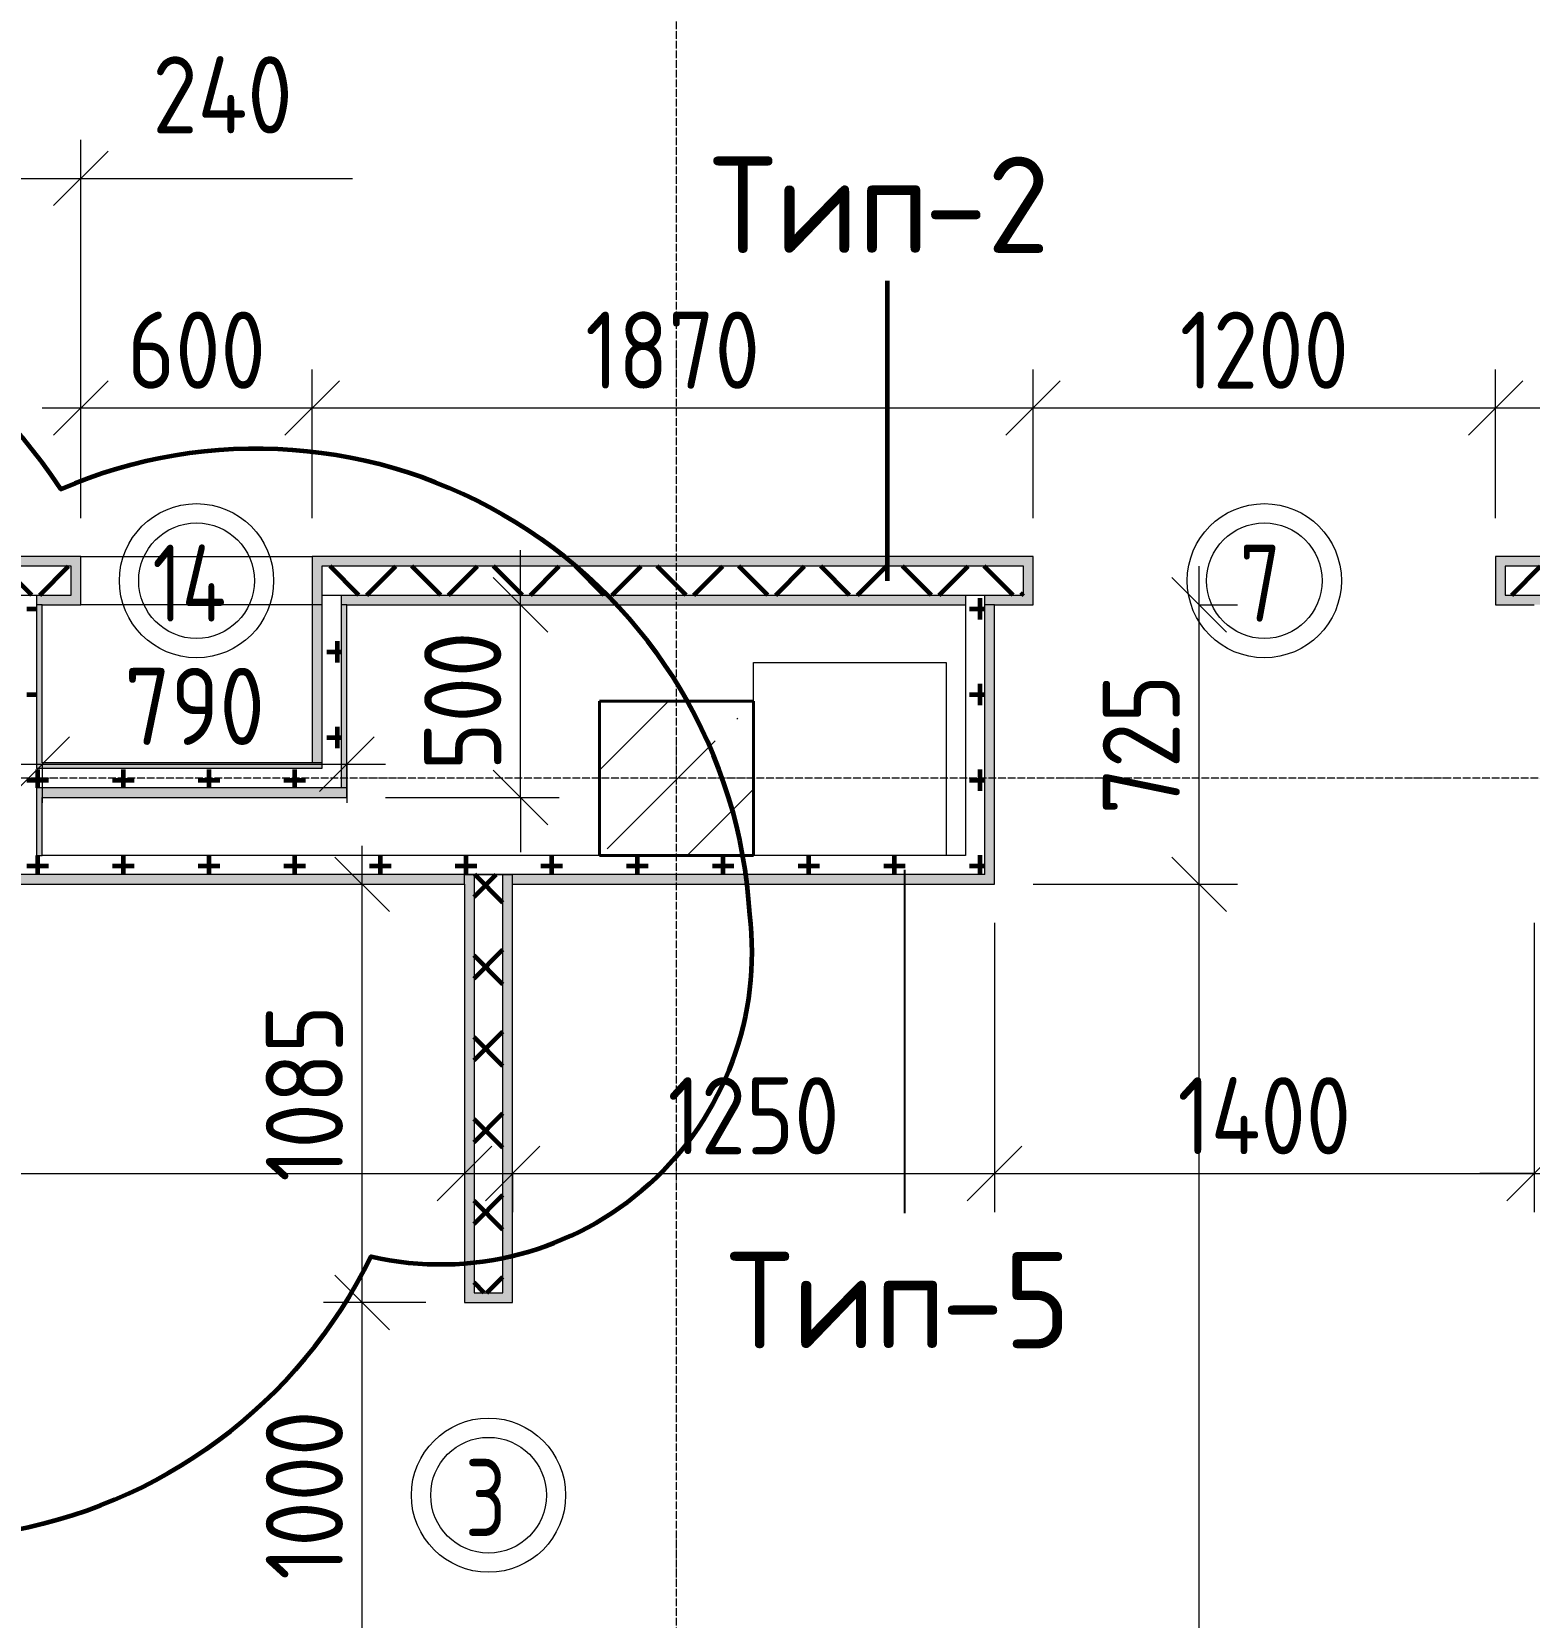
# Model space of a CAD drawing. Header units: millimetres. Extents: x -60946 to 138510, y -262288 to 24501.
# Drawn here: x 32137 to 36022, y -101121 to -97007 of the extents above; entities that cross this region are included whole.
import ezdxf

# ---------------------------------------------------------------- set-up
doc = ezdxf.new("R2010")
doc.units = ezdxf.units.MM
doc.linetypes.add('ADSK_Линия сетки', pattern=[25, 20, -2.5, 0, -2.5])
for name, color, linetype, lineweight in [('2)Тип-2', 3, 'Continuous', 60), ('2)Тип-5', 1, 'Continuous', 60), ('Марки дверей', 7, 'Continuous', 20), ('Несущие колонны', 7, 'Continuous', 18), ('Оси', 7, 'Continuous', 9), ('Перекрытие', 7, 'Continuous', 18), ('Размеры', 7, 'Continuous', 9), ('Стены внутренние', 7, 'Continuous', 18), ('Стены штриховка', 7, 'Continuous', 9)]:
    doc.layers.add(name, color=color, linetype=linetype, lineweight=lineweight)
doc.styles.add('GOST Common_3', font='', dxfattribs={"width": 0.9, "height": 200})
doc.styles.add('GOST Common_4', font='', dxfattribs={"height": 250})
doc.styles.add('GOST Common_B', font='', dxfattribs={"width": 0.8, "height": 200})
doc.styles.get('GOST Common_3').set_extended_font_data('GOST Common')
doc.styles.get('GOST Common_4').set_extended_font_data('GOST Common')
doc.styles.get('GOST Common_B').set_extended_font_data('GOST Common', bold=True)
doc.dimstyles.new('ADSK_Основной_2_0', dxfattribs={"dimscale": 304.8, "dimtxt": 201.142999, "dimasz": 0.463911, "dimexe": 0.328084, "dimexo": 0.328084, "dimgap": 0.164042, "dimtad": 1, "dimdec": 3, "dimrnd": 0.001, "dimdsep": 46, "dimtxsty": 'GOST Common_3', "dimblk1": 'OBLIQUE', "dimblk2": 'OBLIQUE', "dimsah": 1, "dimcen": 0.09, "dimdle": 0.328084, "dimazin": 2, "dimtfac": 1, "dimtdec": 4, "dimtix": 1, "dimtmove": 0, "dimatfit": 3, "dimfxl": 1, "dimtvp": 1, "dimtolj": 1, "dimtzin": 0, "dimlwd": 20, "dimlwe": 20, "dimarcsym": 2})
doc.dimstyles.new('ADSK_Основной_2_0_2', dxfattribs={"dimscale": 304.8, "dimtxt": 201.142999, "dimasz": 0.463911, "dimexe": 0.328084, "dimexo": 0.328084, "dimgap": 0.164042, "dimtad": 1, "dimdec": 3, "dimrnd": 0.001, "dimdsep": 46, "dimtxsty": 'GOST Common_3', "dimblk1": 'OBLIQUE', "dimblk2": 'OBLIQUE', "dimsah": 1, "dimcen": 0.09, "dimdle": 0.328084, "dimazin": 2, "dimtfac": 1, "dimtdec": 4, "dimtix": 1, "dimtmove": 0, "dimatfit": 3, "dimfxl": 1, "dimtvp": 1, "dimtolj": 1, "dimtzin": 0, "dimlwd": 20, "dimlwe": 20, "dimarcsym": 2})
pattern_1 = [(0, (9.36, -97949.04), (111.125, 111.125), [55.562, -166.687]), (90, (37.14, -97976.82), (-111.125, 111.125), [55.562, -166.687])]
pattern_2 = [(45, (9.36, -97949.04), (-106.066, 106.066), []), (135, (9.36, -97949.04), (-106.066, -106.066), [])]

# ---------------------------------------------------------------- blocks, each defined once
blk = doc.blocks.new('ADSK_КолоннаЖБ_Прямоугольная - 400x400 мм-1807143-Кладочный план 2-го этаж')
at = {"layer": 'Несущие колонны', "lineweight": 40}
for p, q in [((-200, 200), (200, 200)), ((-200, -200), (-200, 200)), ((200, 200), (200, -200)), ((200, -200), (-200, -200))]:
    blk.add_line(p, q, dxfattribs=at)
blk = doc.blocks.new('_Oblique')
at = {"color": 0, "linetype": 'ByBlock', "lineweight": -2}
blk.add_line((-0.5, -0.5), (0.5, 0.5), dxfattribs=at)
blk = doc.blocks.new('*D4862')
at = {"layer": 'Defpoints', "color": 0, "transparency": 16777216}
for p in [(32264.4, -97387.8), (32024.4, -98369.1), (32264.4, -98369.1)]:
    blk.add_point(p, dxfattribs=at)
at = {"layer": 'Размеры', "color": 0, "lineweight": 20, "transparency": 16777216}
for p, q in [((32024.4, -98269.1), (32024.4, -97287.8)), ((32264.4, -98269.1), (32264.4, -97287.8)), ((31924.4, -97387.8), (32264.4, -97387.8)), ((32264.4, -97387.8), (32968.6, -97387.8))]:
    blk.add_line(p, q, dxfattribs=at)
at = {"layer": 'Размеры', "color": 0, "lineweight": 20, "transparency": 16777216, "xscale": 141.4, "yscale": 141.4, "zscale": 141.4, "rotation": 180}
blk.add_blockref('_Oblique', (32024.4, -97387.8), dxfattribs=at)
at = {"layer": 'Размеры', "color": 0, "lineweight": 20, "transparency": 16777216, "xscale": 141.4, "yscale": 141.4, "zscale": 141.4}
blk.add_blockref('_Oblique', (32264.4, -97387.8), dxfattribs=at)
at = {"layer": 'Размеры', "color": 0, "lineweight": 9, "transparency": 16777216, "insert": (32449.9, -97071.2), "char_height": 200, "width": 474.561, "attachment_point": 1, "line_spacing_factor": 1.022761, "style": 'GOST Common_3'}
blk.add_mtext('\\A1;240', dxfattribs=at)
blk = doc.blocks.new('*D4863')
at = {"layer": 'Defpoints', "color": 0, "transparency": 16777216}
for p in [(32864.4, -97983.5), (32264.4, -98369.1), (32864.4, -98369.1)]:
    blk.add_point(p, dxfattribs=at)
at = {"layer": 'Размеры', "color": 0, "lineweight": 20, "transparency": 16777216}
for p, q in [((32264.4, -98269.1), (32264.4, -97883.5)), ((32864.4, -98269.1), (32864.4, -97883.5)), ((32164.4, -97983.5), (32964.4, -97983.5))]:
    blk.add_line(p, q, dxfattribs=at)
at = {"layer": 'Размеры', "color": 0, "lineweight": 20, "transparency": 16777216, "xscale": 141.4, "yscale": 141.4, "zscale": 141.4, "rotation": 180}
blk.add_blockref('_Oblique', (32264.4, -97983.5), dxfattribs=at)
at = {"layer": 'Размеры', "color": 0, "lineweight": 20, "transparency": 16777216, "xscale": 141.4, "yscale": 141.4, "zscale": 141.4}
blk.add_blockref('_Oblique', (32864.4, -97983.5), dxfattribs=at)
at = {"layer": 'Размеры', "color": 0, "lineweight": 9, "transparency": 16777216, "insert": (32564.4, -97833.5), "char_height": 200, "width": 454.106, "attachment_point": 5, "style": 'GOST Common_3'}
blk.add_mtext('\\A1;600', dxfattribs=at)
blk = doc.blocks.new('*D4864')
at = {"layer": 'Defpoints', "color": 0, "transparency": 16777216}
for p in [(34734.4, -97983.5), (32864.4, -98369.1), (34734.4, -98369.1)]:
    blk.add_point(p, dxfattribs=at)
at = {"layer": 'Размеры', "color": 0, "lineweight": 20, "transparency": 16777216}
for p, q in [((32864.4, -98269.1), (32864.4, -97883.5)), ((34734.4, -98269.1), (34734.4, -97883.5)), ((32764.4, -97983.5), (34834.4, -97983.5))]:
    blk.add_line(p, q, dxfattribs=at)
at = {"layer": 'Размеры', "color": 0, "lineweight": 20, "transparency": 16777216, "xscale": 141.4, "yscale": 141.4, "zscale": 141.4, "rotation": 180}
blk.add_blockref('_Oblique', (32864.4, -97983.5), dxfattribs=at)
at = {"layer": 'Размеры', "color": 0, "lineweight": 20, "transparency": 16777216, "xscale": 141.4, "yscale": 141.4, "zscale": 141.4}
blk.add_blockref('_Oblique', (34734.4, -97983.5), dxfattribs=at)
at = {"layer": 'Размеры', "color": 0, "lineweight": 9, "transparency": 16777216, "insert": (33799.4, -97833.5), "char_height": 200, "width": 560.473, "attachment_point": 5, "style": 'GOST Common_3'}
blk.add_mtext('\\A1;1870', dxfattribs=at)
blk = doc.blocks.new('*D4865')
at = {"layer": 'Defpoints', "color": 0, "transparency": 16777216}
for p in [(35934.4, -97983.5), (34734.4, -98369.1), (35934.4, -98369.1)]:
    blk.add_point(p, dxfattribs=at)
at = {"layer": 'Размеры', "color": 0, "lineweight": 20, "transparency": 16777216}
for p, q in [((34734.4, -98269.1), (34734.4, -97883.5)), ((35934.4, -98269.1), (35934.4, -97883.5)), ((34634.4, -97983.5), (36034.4, -97983.5))]:
    blk.add_line(p, q, dxfattribs=at)
at = {"layer": 'Размеры', "color": 0, "lineweight": 20, "transparency": 16777216, "xscale": 141.4, "yscale": 141.4, "zscale": 141.4, "rotation": 180}
blk.add_blockref('_Oblique', (34734.4, -97983.5), dxfattribs=at)
at = {"layer": 'Размеры', "color": 0, "lineweight": 20, "transparency": 16777216, "xscale": 141.4, "yscale": 141.4, "zscale": 141.4}
blk.add_blockref('_Oblique', (35934.4, -97983.5), dxfattribs=at)
at = {"layer": 'Размеры', "color": 0, "lineweight": 9, "transparency": 16777216, "insert": (35334.4, -97833.5), "char_height": 200, "width": 560.473, "attachment_point": 5, "style": 'GOST Common_3'}
blk.add_mtext('\\A1;1200', dxfattribs=at)
blk = doc.blocks.new('*D4866')
at = {"layer": 'Defpoints', "color": 0, "transparency": 16777216}
for p in [(37284.4, -97983.5), (35934.4, -98369.1), (37284.4, -98369.1)]:
    blk.add_point(p, dxfattribs=at)
at = {"layer": 'Размеры', "color": 0, "lineweight": 20, "transparency": 16777216}
for p, q in [((35934.4, -98269.1), (35934.4, -97883.5)), ((37284.4, -98269.1), (37284.4, -97883.5)), ((35834.4, -97983.5), (37384.4, -97983.5))]:
    blk.add_line(p, q, dxfattribs=at)
at = {"layer": 'Размеры', "color": 0, "lineweight": 20, "transparency": 16777216, "xscale": 141.4, "yscale": 141.4, "zscale": 141.4, "rotation": 180}
blk.add_blockref('_Oblique', (35934.4, -97983.5), dxfattribs=at)
at = {"layer": 'Размеры', "color": 0, "lineweight": 20, "transparency": 16777216, "xscale": 141.4, "yscale": 141.4, "zscale": 141.4}
blk.add_blockref('_Oblique', (37284.4, -97983.5), dxfattribs=at)
at = {"layer": 'Размеры', "color": 0, "lineweight": 9, "transparency": 16777216, "insert": (36609.4, -97833.5), "char_height": 200, "width": 560.473, "attachment_point": 5, "style": 'GOST Common_3'}
blk.add_mtext('\\A1;1350', dxfattribs=at)
blk = doc.blocks.new('*D4882')
at = {"layer": 'Defpoints', "color": 0, "transparency": 16777216}
for p in [(30484.4, -99869.8), (33259.4, -99869.8), (33259.4, -99969.7)]:
    blk.add_point(p, dxfattribs=at)
at = {"layer": 'Размеры', "color": 0, "lineweight": 20, "transparency": 16777216}
for p, q in [((30384.4, -99969.7), (33359.4, -99969.7)), ((30484.4, -99969.8), (30484.4, -100069.7)), ((33259.4, -99969.8), (33259.4, -100069.7))]:
    blk.add_line(p, q, dxfattribs=at)
at = {"layer": 'Размеры', "color": 0, "lineweight": 20, "transparency": 16777216, "xscale": 141.4, "yscale": 141.4, "zscale": 141.4, "rotation": 180}
blk.add_blockref('_Oblique', (30484.4, -99969.7), dxfattribs=at)
at = {"layer": 'Размеры', "color": 0, "lineweight": 20, "transparency": 16777216, "xscale": 141.4, "yscale": 141.4, "zscale": 141.4}
blk.add_blockref('_Oblique', (33259.4, -99969.7), dxfattribs=at)
at = {"layer": 'Размеры', "color": 0, "lineweight": 9, "transparency": 16777216, "insert": (31871.9, -99819.7), "char_height": 200, "width": 605.475, "attachment_point": 5, "style": 'GOST Common_3'}
blk.add_mtext('\\A1;2775', dxfattribs=at)
blk = doc.blocks.new('*D4886')
at = {"layer": 'Defpoints', "color": 0, "transparency": 16777216}
for p in [(31374.4, -98807.6), (32164.4, -98807.6), (32164.4, -98907.6)]:
    blk.add_point(p, dxfattribs=at)
at = {"layer": 'Размеры', "color": 0, "lineweight": 20, "transparency": 16777216}
for p, q in [((31274.4, -98907.6), (32264.4, -98907.6)), ((31374.4, -98907.6), (31374.4, -99007.6)), ((32164.4, -98907.6), (32164.4, -99007.6))]:
    blk.add_line(p, q, dxfattribs=at)
at = {"layer": 'Размеры', "color": 0, "lineweight": 20, "transparency": 16777216, "xscale": 141.4, "yscale": 141.4, "zscale": 141.4, "rotation": 180}
blk.add_blockref('_Oblique', (31374.4, -98907.6), dxfattribs=at)
at = {"layer": 'Размеры', "color": 0, "lineweight": 20, "transparency": 16777216, "xscale": 141.4, "yscale": 141.4, "zscale": 141.4}
blk.add_blockref('_Oblique', (32164.4, -98907.6), dxfattribs=at)
at = {"layer": 'Размеры', "color": 0, "lineweight": 9, "transparency": 16777216, "insert": (31769.4, -98757.6), "char_height": 200, "width": 454.106, "attachment_point": 5, "style": 'GOST Common_3'}
blk.add_mtext('\\A1;790', dxfattribs=at)
blk = doc.blocks.new('*D4887')
at = {"layer": 'Defpoints', "color": 0, "transparency": 16777216}
for p in [(32164.4, -98807.6), (32954.4, -98807.6), (32954.4, -98907.6)]:
    blk.add_point(p, dxfattribs=at)
at = {"layer": 'Размеры', "color": 0, "lineweight": 20, "transparency": 16777216}
for p, q in [((32064.4, -98907.6), (33054.4, -98907.6)), ((32164.4, -98907.6), (32164.4, -99007.6)), ((32954.4, -98907.6), (32954.4, -99007.6))]:
    blk.add_line(p, q, dxfattribs=at)
at = {"layer": 'Размеры', "color": 0, "lineweight": 20, "transparency": 16777216, "xscale": 141.4, "yscale": 141.4, "zscale": 141.4, "rotation": 180}
blk.add_blockref('_Oblique', (32164.4, -98907.6), dxfattribs=at)
at = {"layer": 'Размеры', "color": 0, "lineweight": 20, "transparency": 16777216, "xscale": 141.4, "yscale": 141.4, "zscale": 141.4}
blk.add_blockref('_Oblique', (32954.4, -98907.6), dxfattribs=at)
at = {"layer": 'Размеры', "color": 0, "lineweight": 9, "transparency": 16777216, "insert": (32559.4, -98757.6), "char_height": 200, "width": 454.106, "attachment_point": 5, "style": 'GOST Common_3'}
blk.add_mtext('\\A1;790', dxfattribs=at)
blk = doc.blocks.new('*D4888')
at = {"layer": 'Defpoints', "color": 0, "transparency": 16777216}
for p in [(33304.9, -98494.1), (33404.9, -98494.1), (32954.4, -98994.1)]:
    blk.add_point(p, dxfattribs=at)
at = {"layer": 'Размеры', "color": 0, "lineweight": 20, "transparency": 16777216}
for p, q in [((33404.9, -98494.1), (33404.9, -98352.7)), ((33404.9, -98494.1), (33504.9, -98494.1)), ((33404.9, -98994.1), (33404.9, -98494.1)), ((33054.4, -98994.1), (33504.9, -98994.1)), ((33404.9, -98994.1), (33404.9, -99135.5))]:
    blk.add_line(p, q, dxfattribs=at)
at = {"layer": 'Размеры', "color": 0, "lineweight": 20, "transparency": 16777216, "xscale": 141.4, "yscale": 141.4, "zscale": 141.4}
for p, rotation in [((33404.9, -98494.1), 270), ((33404.9, -98994.1), 90)]:
    blk.add_blockref('_Oblique', p, dxfattribs=dict(at, rotation=rotation))
at = {"layer": 'Размеры', "color": 0, "lineweight": 9, "transparency": 16777216, "insert": (33254.9, -98744.1), "char_height": 200, "width": 454.106, "attachment_point": 5, "rotation": 90, "style": 'GOST Common_3'}
blk.add_mtext('\\A1;500', dxfattribs=at)
blk = doc.blocks.new('*D4889')
at = {"layer": 'Defpoints', "color": 0, "transparency": 16777216}
for p in [(34634.4, -99219.1), (35165.1, -99219.1), (35065.1, -104894.1)]:
    blk.add_point(p, dxfattribs=at)
at = {"layer": 'Размеры', "color": 0, "lineweight": 20, "transparency": 16777216}
for p, q in [((35165.1, -104994.1), (35165.1, -99119.1)), ((34734.4, -99219.1), (35265.1, -99219.1)), ((35165.1, -104894.1), (35265.1, -104894.1))]:
    blk.add_line(p, q, dxfattribs=at)
at = {"layer": 'Размеры', "color": 0, "lineweight": 20, "transparency": 16777216, "xscale": 141.4, "yscale": 141.4, "zscale": 141.4}
for p, rotation in [((35165.1, -99219.1), 90), ((35165.1, -104894.1), 270)]:
    blk.add_blockref('_Oblique', p, dxfattribs=dict(at, rotation=rotation))
at = {"layer": 'Размеры', "color": 0, "lineweight": 9, "transparency": 16777216, "insert": (35015.1, -102056.6), "char_height": 200, "width": 605.475, "attachment_point": 5, "rotation": 90, "style": 'GOST Common_3'}
blk.add_mtext('\\A1;5675', dxfattribs=at)
blk = doc.blocks.new('*D4890')
at = {"layer": 'Defpoints', "color": 0, "transparency": 16777216}
for p in [(35065.1, -98494.1), (35165.1, -98494.1), (34634.4, -99219.1)]:
    blk.add_point(p, dxfattribs=at)
at = {"layer": 'Размеры', "color": 0, "lineweight": 20, "transparency": 16777216}
for p, q in [((35165.1, -99319.1), (35165.1, -98394.1)), ((35165.1, -98494.1), (35265.1, -98494.1)), ((34734.4, -99219.1), (35265.1, -99219.1))]:
    blk.add_line(p, q, dxfattribs=at)
at = {"layer": 'Размеры', "color": 0, "lineweight": 20, "transparency": 16777216, "xscale": 141.4, "yscale": 141.4, "zscale": 141.4}
for p, rotation in [((35165.1, -98494.1), 90), ((35165.1, -99219.1), 270)]:
    blk.add_blockref('_Oblique', p, dxfattribs=dict(at, rotation=rotation))
at = {"layer": 'Размеры', "color": 0, "lineweight": 9, "transparency": 16777216, "insert": (35015.1, -98856.6), "char_height": 200, "width": 454.106, "attachment_point": 5, "rotation": 90, "style": 'GOST Common_3'}
blk.add_mtext('\\A1;725', dxfattribs=at)
blk = doc.blocks.new('*D4891')
at = {"layer": 'Defpoints', "color": 0, "transparency": 16777216}
for p in [(34634.4, -99219.1), (33384.4, -99869.8), (34634.4, -99969.7)]:
    blk.add_point(p, dxfattribs=at)
at = {"layer": 'Размеры', "color": 0, "lineweight": 20, "transparency": 16777216}
for p, q in [((34634.4, -99319.1), (34634.4, -100069.7)), ((33284.4, -99969.7), (34734.4, -99969.7)), ((33384.4, -99969.8), (33384.4, -100069.7))]:
    blk.add_line(p, q, dxfattribs=at)
at = {"layer": 'Размеры', "color": 0, "lineweight": 20, "transparency": 16777216, "xscale": 141.4, "yscale": 141.4, "zscale": 141.4, "rotation": 180}
blk.add_blockref('_Oblique', (33384.4, -99969.7), dxfattribs=at)
at = {"layer": 'Размеры', "color": 0, "lineweight": 20, "transparency": 16777216, "xscale": 141.4, "yscale": 141.4, "zscale": 141.4}
blk.add_blockref('_Oblique', (34634.4, -99969.7), dxfattribs=at)
at = {"layer": 'Размеры', "color": 0, "lineweight": 9, "transparency": 16777216, "insert": (34009.4, -99819.7), "char_height": 200, "width": 560.473, "attachment_point": 5, "style": 'GOST Common_3'}
blk.add_mtext('\\A1;1250', dxfattribs=at)
blk = doc.blocks.new('*D4892')
at = {"layer": 'Defpoints', "color": 0, "transparency": 16777216}
for p in [(34634.4, -99219.1), (36034.4, -99219.1), (36034.4, -99969.7)]:
    blk.add_point(p, dxfattribs=at)
at = {"layer": 'Размеры', "color": 0, "lineweight": 20, "transparency": 16777216}
for p, q in [((34634.4, -99319.1), (34634.4, -100069.7)), ((36034.4, -99319.1), (36034.4, -100069.7)), ((34534.4, -99969.7), (36134.4, -99969.7))]:
    blk.add_line(p, q, dxfattribs=at)
at = {"layer": 'Размеры', "color": 0, "lineweight": 20, "transparency": 16777216, "xscale": 141.4, "yscale": 141.4, "zscale": 141.4, "rotation": 180}
blk.add_blockref('_Oblique', (34634.4, -99969.7), dxfattribs=at)
at = {"layer": 'Размеры', "color": 0, "lineweight": 20, "transparency": 16777216, "xscale": 141.4, "yscale": 141.4, "zscale": 141.4}
blk.add_blockref('_Oblique', (36034.4, -99969.7), dxfattribs=at)
at = {"layer": 'Размеры', "color": 0, "lineweight": 9, "transparency": 16777216, "insert": (35334.4, -99819.7), "char_height": 200, "width": 580.928, "attachment_point": 5, "style": 'GOST Common_3'}
blk.add_mtext('\\A1;1400', dxfattribs=at)
blk = doc.blocks.new('*D4893')
at = {"layer": 'Defpoints', "color": 0, "transparency": 16777216}
for p in [(36034.4, -99219.1), (36584.4, -99869.8), (36584.4, -99969.7)]:
    blk.add_point(p, dxfattribs=at)
at = {"layer": 'Размеры', "color": 0, "lineweight": 20, "transparency": 16777216}
for p, q in [((36034.4, -99319.1), (36034.4, -100069.7)), ((36034.4, -99969.7), (35893, -99969.7)), ((36034.4, -99969.7), (36584.4, -99969.7)), ((36584.4, -99969.7), (36725.8, -99969.7)), ((36584.4, -99969.8), (36584.4, -100069.7))]:
    blk.add_line(p, q, dxfattribs=at)
at = {"layer": 'Размеры', "color": 0, "lineweight": 20, "transparency": 16777216, "xscale": 141.4, "yscale": 141.4, "zscale": 141.4}
blk.add_blockref('_Oblique', (36034.4, -99969.7), dxfattribs=at)
at = {"layer": 'Размеры', "color": 0, "lineweight": 20, "transparency": 16777216, "xscale": 141.4, "yscale": 141.4, "zscale": 141.4, "rotation": 180}
blk.add_blockref('_Oblique', (36584.4, -99969.7), dxfattribs=at)
at = {"layer": 'Размеры', "color": 0, "lineweight": 9, "transparency": 16777216, "insert": (36309.4, -99819.7), "char_height": 200, "width": 454.106, "attachment_point": 5, "style": 'GOST Common_3'}
blk.add_mtext('\\A1;550', dxfattribs=at)
blk = doc.blocks.new('*D4895')
at = {"layer": 'Defpoints', "color": 0, "transparency": 16777216}
for p in [(32994.1, -100304.1), (33259.4, -100304.1), (33259.4, -101304.1)]:
    blk.add_point(p, dxfattribs=at)
at = {"layer": 'Размеры', "color": 0, "lineweight": 20, "transparency": 16777216}
for p, q in [((32994.1, -101404.1), (32994.1, -100204.1)), ((33159.4, -100304.1), (32894.1, -100304.1)), ((33159.4, -101304.1), (32894.1, -101304.1))]:
    blk.add_line(p, q, dxfattribs=at)
at = {"layer": 'Размеры', "color": 0, "lineweight": 20, "transparency": 16777216, "xscale": 141.4, "yscale": 141.4, "zscale": 141.4}
for p, rotation in [((32994.1, -100304.1), 90), ((32994.1, -101304.1), 270)]:
    blk.add_blockref('_Oblique', p, dxfattribs=dict(at, rotation=rotation))
at = {"layer": 'Размеры', "color": 0, "lineweight": 9, "transparency": 16777216, "insert": (32844.1, -100804.1), "char_height": 200, "width": 560.473, "attachment_point": 5, "rotation": 90, "style": 'GOST Common_3'}
blk.add_mtext('\\A1;1000', dxfattribs=at)
blk = doc.blocks.new('*D4896')
at = {"layer": 'Defpoints', "color": 0, "transparency": 16777216}
for p in [(32894.2, -99219.1), (32994.1, -99219.1), (33259.4, -100304.1)]:
    blk.add_point(p, dxfattribs=at)
at = {"layer": 'Размеры', "color": 0, "lineweight": 20, "transparency": 16777216}
for p, q in [((32994.1, -100404.1), (32994.1, -99119.1)), ((32994.2, -99219.1), (33094.1, -99219.1)), ((33159.4, -100304.1), (32894.1, -100304.1))]:
    blk.add_line(p, q, dxfattribs=at)
at = {"layer": 'Размеры', "color": 0, "lineweight": 20, "transparency": 16777216, "xscale": 141.4, "yscale": 141.4, "zscale": 141.4}
for p, rotation in [((32994.1, -99219.1), 90), ((32994.1, -100304.1), 270)]:
    blk.add_blockref('_Oblique', p, dxfattribs=dict(at, rotation=rotation))
at = {"layer": 'Размеры', "color": 0, "lineweight": 9, "transparency": 16777216, "insert": (32844.1, -99761.6), "char_height": 200, "width": 560.473, "attachment_point": 5, "rotation": 90, "style": 'GOST Common_3'}
blk.add_mtext('\\A1;1085', dxfattribs=at)
blk = doc.blocks.new('М_двери1 - Марка экземпляра 2-3719212-Кладочный план 2-го этаж')
at = {"layer": 'Марки дверей'}
for radius in [2, 1.5]:
    blk.add_circle((0, 0), radius, dxfattribs=at)

msp = doc.modelspace()

# ---------------------------------------------------------------- hatches: boundary and pattern name
at = {"layer": '2)Тип-2'}
h = msp.add_hatch(color=256, dxfattribs=at)
h.paths.add_polyline_path([(26559.3615, -98394.0666), (29409.3615, -98394.0666), (29409.3615, -98369.0666), (26559.3615, -98369.0666)])
h.paths.add_polyline_path([(37259.3615, -98394.0666), (37259.3615, -98369.0666), (35959.3615, -98369.0666), (35959.3615, -98394.0666), (36057.3624, -98394.0666)])
h.paths.add_polyline_path([(31399.3615, -98394.0666), (31399.3615, -98369.0666), (31259.3615, -98369.0666), (31259.3615, -98394.0666)])
h.paths.add_polyline_path([(32049.3615, -98394.0666), (32239.3615, -98394.0666), (32239.3615, -98369.0666), (32049.3615, -98369.0666)])
h.paths.add_polyline_path([(32889.3615, -98394.0666), (34709.3615, -98394.0666), (34709.3615, -98369.0666), (32889.3615, -98369.0666)])
h.paths.add_polyline_path([(38952.975, -98394.0666), (40734.3615, -98394.0666), (40734.3615, -98369.0666), (38509.3615, -98369.0666), (38509.3615, -98394.0666)])
h.paths.add_polyline_path([(41984.3615, -98394.0666), (42909.3615, -98394.0666), (42909.3615, -98369.0666), (41984.3615, -98369.0666)])
h.paths.add_polyline_path([(44159.3615, -98394.0666), (45646.8615, -98394.0666), (45646.8615, -98369.0666), (44159.3615, -98369.0666)])
h = msp.add_hatch(color=256, dxfattribs=at)
h.paths.add_polyline_path([(32099.3615, -98494.0666), (32099.3615, -98469.0666), (32049.3615, -98469.0666), (32049.3615, -98369.0666), (32024.3615, -98369.0666), (32024.3615, -98494.0666), (32074.3615, -98494.0666)])
h.paths.add_polyline_path([(32164.3615, -98494.0666), (32264.3615, -98494.0666), (32264.3615, -98369.0666), (32239.3615, -98369.0666), (32239.3615, -98469.0666), (32149.3615, -98469.0666), (32149.3615, -98494.0666)])
h.paths.add_polyline_path([(32889.3615, -98494.0666), (32889.3615, -98369.0666), (32864.3615, -98369.0666), (32864.3615, -98494.0666)])
h.paths.add_polyline_path([(32939.3615, -98494.0666), (34559.3615, -98494.0666), (34559.3615, -98469.0666), (32939.3615, -98469.0666)])
h.paths.add_polyline_path([(34609.3615, -98494.0666), (34734.3615, -98494.0666), (34734.3615, -98369.0666), (34709.3615, -98369.0666), (34709.3615, -98469.0666), (34609.3615, -98469.0666)])
h.paths.add_polyline_path([(26609.3615, -98494.0666), (29309.3615, -98494.0666), (29309.3615, -98469.0666), (26609.3615, -98469.0666)])
h.paths.add_polyline_path([(35934.3615, -98494.0666), (36059.3615, -98494.0666), (36059.3615, -98469.0666), (35959.3615, -98469.0666), (35959.3615, -98369.0666), (35934.3615, -98369.0666)])
h.paths.add_polyline_path([(31299.3615, -98494.0666), (31299.3615, -98469.0666), (31259.3615, -98469.0666), (31259.3615, -98369.0666), (31234.3615, -98369.0666), (31234.3615, -98494.0666), (31284.3615, -98494.0666)])
h.paths.add_polyline_path([(31374.3615, -98494.0666), (31424.3615, -98494.0666), (31424.3615, -98369.0666), (31399.3615, -98369.0666), (31399.3615, -98469.0666), (31349.3615, -98469.0666), (31349.3615, -98494.0666)])
h.paths.add_polyline_path([(37109.3615, -98494.0666), (37109.3615, -98469.0666), (36109.3615, -98469.0666), (36109.3615, -98494.0666)])
h.paths.add_polyline_path([(37284.3615, -98494.0666), (37284.3615, -98369.0666), (37259.3615, -98369.0666), (37259.3615, -98469.0666), (37159.3615, -98469.0666), (37159.3615, -98494.0666), (37184.3615, -98494.0666)])
h.paths.add_polyline_path([(29434.3615, -98494.0666), (29434.3615, -98369.0666), (29409.3615, -98369.0666), (29409.3615, -98469.0666), (29359.3615, -98469.0666), (29359.3615, -98494.0666), (29384.3615, -98494.0666)])
h.paths.add_polyline_path([(38659.3615, -98494.0666), (40509.3615, -98494.0666), (40509.3615, -98469.0666), (38659.3615, -98469.0666)])
h.paths.add_polyline_path([(38484.3615, -98494.0666), (38609.3615, -98494.0666), (38609.3615, -98469.0666), (38509.3615, -98469.0666), (38509.3615, -98369.0666), (38484.3615, -98369.0666)])
h.paths.add_polyline_path([(40759.3615, -98494.0666), (40759.3615, -98369.0666), (40734.3615, -98369.0666), (40734.3615, -98469.0666), (40559.3615, -98469.0666), (40559.3615, -98494.0666), (40584.3615, -98494.0666)])
h.paths.add_polyline_path([(45384.3615, -98494.0666), (45646.8615, -98494.0666), (45646.8615, -98469.0666), (45384.3615, -98469.0666)])
h.paths.add_polyline_path([(44744.2001, -98494.0666), (45334.3615, -98494.0666), (45334.3615, -98469.0666), (44309.3615, -98469.0666), (44309.3615, -98494.0666)])
h.paths.add_polyline_path([(44259.3615, -98494.0666), (44259.3615, -98469.0666), (44159.3615, -98469.0666), (44159.3615, -98369.0666), (44134.3615, -98369.0666), (44134.3615, -98494.0666), (44234.3615, -98494.0666)])
h.paths.add_polyline_path([(42334.3615, -98494.0666), (42734.3615, -98494.0666), (42734.3615, -98469.0666), (42334.3615, -98469.0666)])
h.paths.add_polyline_path([(42284.3615, -98494.0666), (42284.3615, -98469.0666), (41984.3615, -98469.0666), (41984.3615, -98369.0666), (41959.3615, -98369.0666), (41959.3615, -98494.0666), (42259.3615, -98494.0666)])
h.paths.add_polyline_path([(42809.3615, -98494.0666), (42934.3615, -98494.0666), (42934.3615, -98369.0666), (42909.3615, -98369.0666), (42909.3615, -98469.0666), (42784.3615, -98469.0666), (42784.3615, -98494.0666)])
h = msp.add_hatch(dxfattribs=at)
h.set_pattern_fill('FP_4', color=256, style=0, pattern_type=2)
h.set_pattern_definition(pattern_2)
h.paths.add_polyline_path([(37159.3615, -98469.0666), (37259.3615, -98469.0666), (37259.3615, -98394.0666), (35959.3615, -98394.0666), (35959.3615, -98469.0666), (37109.3615, -98469.0666)])
h.paths.add_polyline_path([(31299.3615, -98469.0666), (31399.3615, -98469.0666), (31399.3615, -98394.0666), (31259.3615, -98394.0666), (31259.3615, -98469.0666)])
h.paths.add_polyline_path([(26609.3615, -98469.0666), (29409.3615, -98469.0666), (29409.3615, -98394.0666), (26609.3615, -98394.0666)])
h.paths.add_polyline_path([(32239.3615, -98469.0666), (32239.3615, -98394.0666), (32049.3615, -98394.0666), (32049.3615, -98469.0666), (32149.3615, -98469.0666)])
h.paths.add_polyline_path([(44159.3615, -98469.0666), (45646.8615, -98469.0666), (45646.8615, -98394.0666), (44159.3615, -98394.0666)])
h.paths.add_polyline_path([(42909.3615, -98469.0666), (42909.3615, -98394.0666), (41984.3615, -98394.0666), (41984.3615, -98469.0666), (42784.3615, -98469.0666)])
h.paths.add_polyline_path([(40734.3615, -98469.0666), (40734.3615, -98394.0666), (38509.3615, -98394.0666), (38509.3615, -98469.0666), (40559.3615, -98469.0666)])
h.paths.add_polyline_path([(32889.3615, -98469.0666), (34709.3615, -98469.0666), (34709.3615, -98394.0666), (32889.3615, -98394.0666)])
h = msp.add_hatch(color=256, dxfattribs=at)
h.paths.add_polyline_path([(33284.3615, -104894.0666), (33284.3615, -101329.0666), (33384.3615, -101329.0666), (33384.3615, -101304.0666), (33259.3615, -101304.0666), (33259.3615, -104894.0666)])
h.paths.add_polyline_path([(33259.3615, -100304.0666), (33384.3615, -100304.0666), (33384.3615, -100279.0666), (33284.3615, -100279.0666), (33284.3615, -99194.0666), (33259.3615, -99194.0666), (33259.3615, -100068.324)])
h = msp.add_hatch(dxfattribs=at)
h.set_pattern_fill('FP_4', color=256, style=0, pattern_type=2)
h.set_pattern_definition(pattern_2)
h.paths.add_polyline_path([(33359.3615, -104894.0666), (33359.3615, -101329.0666), (33284.3615, -101329.0666), (33284.3615, -104894.0666)])
h.paths.add_polyline_path([(33284.3615, -100279.0666), (33359.3615, -100279.0666), (33359.3615, -99194.0666), (33284.3615, -99194.0666), (33284.3615, -100068.324)])
h = msp.add_hatch(color=256, dxfattribs=at)
h.paths.add_polyline_path([(33384.3615, -104894.0666), (33384.3615, -101329.0666), (33359.3615, -101329.0666), (33359.3615, -104894.0666)])
h.paths.add_polyline_path([(33384.3615, -100279.0666), (33384.3615, -99194.0666), (33359.3615, -99194.0666), (33359.3615, -100279.0666)])
at = {"layer": '2)Тип-5', "true_color": 0xd50000}
h = msp.add_hatch(dxfattribs=at)
h.set_pattern_fill('FP_7', color=12, style=0, pattern_type=2)
h.set_pattern_definition(pattern_1)
h.paths.add_polyline_path([(32099.3615, -99194.0666), (32149.3615, -99194.0666), (32149.3615, -98469.0666), (32099.3615, -98469.0666), (32099.3615, -99144.0666)])
h = msp.add_hatch(dxfattribs=at)
h.set_pattern_fill('FP_7', color=12, style=0, pattern_type=2)
h.set_pattern_definition(pattern_1)
h.paths.add_polyline_path([(32939.3615, -98969.0666), (32939.3615, -98469.0666), (32889.3615, -98469.0666), (32889.3615, -98969.0666)])
h = msp.add_hatch(dxfattribs=at)
h.set_pattern_fill('FP_7', color=12, style=0, pattern_type=2)
h.set_pattern_definition(pattern_1)
h.paths.add_polyline_path([(34559.3615, -99194.0666), (34609.3615, -99194.0666), (34609.3615, -98469.0666), (34559.3615, -98469.0666), (34559.3615, -99144.0666)])
h = msp.add_hatch(color=12, dxfattribs=at)
h.paths.add_polyline_path([(32164.3615, -99144.0666), (32164.3615, -98969.0666), (32149.3615, -98969.0666), (32149.3615, -99144.0666)])
h.paths.add_polyline_path([(32164.3615, -98919.0666), (32164.3615, -98494.0666), (32149.3615, -98494.0666), (32149.3615, -98919.0666)])
for points in [[(32864.3615, -98904.0666), (32889.3615, -98904.0666), (32889.3615, -98494.0666), (32864.3615, -98494.0666), (32864.3615, -98631.2864)], [(32939.3615, -98969.0666), (32954.3615, -98969.0666), (32954.3615, -98494.0666), (32939.3615, -98494.0666), (32939.3615, -98631.2864)], [(34609.3615, -99219.0666), (34634.3615, -99219.0666), (34634.3615, -98494.0666), (34609.3615, -98494.0666), (34609.3615, -99194.0666)], [(32889.3615, -98919.0666), (32889.3615, -98904.0666), (32164.3615, -98904.0666), (32164.3615, -98919.0666), (32864.3615, -98919.0666)], [(32437.8467, -98994.0666), (32954.3615, -98994.0666), (32954.3615, -98969.0666), (32164.3615, -98969.0666), (32164.3615, -98994.0666)]]:
    msp.add_hatch(color=12, dxfattribs=at).paths.add_polyline_path(points)
h = msp.add_hatch(dxfattribs=at)
h.set_pattern_fill('FP_7', color=12, style=0, pattern_type=2)
h.set_pattern_definition(pattern_1)
h.paths.add_polyline_path([(32889.3615, -98969.0666), (32889.3615, -98919.0666), (32149.3615, -98919.0666), (32149.3615, -98969.0666), (32864.3615, -98969.0666)])
h = msp.add_hatch(dxfattribs=at)
h.set_pattern_fill('FP_7', color=12, style=0, pattern_type=2)
h.set_pattern_definition(pattern_1)
h.paths.add_polyline_path([(32149.3615, -99194.0666), (34559.3615, -99194.0666), (34559.3615, -99144.0666), (32149.3615, -99144.0666)])
h = msp.add_hatch(color=12, dxfattribs=at)
h.paths.add_polyline_path([(32074.3615, -99219.0666), (32164.3615, -99219.0666), (32164.3615, -99194.0666), (30484.3615, -99194.0666), (30484.3615, -99219.0666), (31713.9435, -99219.0666)])
h.paths.add_polyline_path([(29384.3615, -99219.0666), (30359.3615, -99219.0666), (30359.3615, -99194.0666), (29384.3615, -99194.0666)])
h = msp.add_hatch(color=12, dxfattribs=at)
h.paths.add_polyline_path([(33161.7498, -99219.0666), (33259.3615, -99219.0666), (33259.3615, -99194.0666), (32164.3615, -99194.0666), (32164.3615, -99219.0666), (32437.8467, -99219.0666)])
h.paths.add_polyline_path([(34609.3615, -99219.0666), (34609.3615, -99194.0666), (33384.3615, -99194.0666), (33384.3615, -99219.0666), (34559.3615, -99219.0666)])
at = {"layer": 'Несущие колонны', "lineweight": 9}
h = msp.add_hatch(dxfattribs=at)
h.set_pattern_fill('FP_1', color=256, style=0, pattern_type=2)
h.set_pattern_definition([(45, (9.36, -97949.04), (-224.5064, 224.5064), []), (45, (233.87, -97949.04), (-224.5064, 224.5064), [396.875, -79.375, 3.353, -76.022])])
h.paths.add_polyline_path([(33885.653, -99144.0666), (34009.3615, -99144.0666), (34009.3615, -98744.0666), (33609.3615, -98744.0666), (33609.3615, -99144.0666)])

# ---------------------------------------------------------------- linework, layer by layer
at = {"layer": '2)Тип-2'}
msp.add_line((34357.0677, -98431.5666), (34357.0677, -97653.782), dxfattribs=at)
at = {"layer": '2)Тип-5', "lineweight": 25}
msp.add_line((34400.5567, -99181.5666), (34400.5567, -100072.4179), dxfattribs=at)
at = {"layer": '2)Тип-5', "color": 1}
msp.add_lwpolyline([(33999.3795, -99297.1316, 0.52056705), (32212.1263, -98193.9367, 0.52056705), (29947.6651, -98123.2109, 0.52056705), (28055.6865, -98723.5163, 0.52056705), (28902.2092, -100262.3334, 0.52056705), (30908.5156, -100521.1748, 0.52056705), (33017.0731, -100184.7788, 0.52056705)], format="xyb", close=True, dxfattribs=at)
at = {"layer": 'Несущие колонны', "lineweight": 9}
for p, q in [((34009.3615, -98744.0666), (33609.3615, -98744.0666)), ((33609.3615, -98744.0666), (33609.3615, -99144.0666)), ((34009.3615, -99144.0666), (34009.3615, -98744.0666)), ((33609.3615, -99144.0666), (34009.3615, -99144.0666))]:
    msp.add_line(p, q, dxfattribs=at)
at = {"layer": 'Оси', "linetype": 'ADSK_Линия сетки', "lineweight": 5}
for p, q in [((33809.3615, -108922.9178), (33809.3615, -87921.5904)), ((62525.08, -98944.0666), (-25230.7352, -98944.0666))]:
    msp.add_line(p, q, dxfattribs=at)
at = {"layer": 'Перекрытие'}
for p, q in [((34009.3615, -98744.0666), (34009.3615, -98644.0666)), ((34009.3615, -98644.0666), (34509.3615, -98644.0666)), ((34509.3615, -98644.0666), (34509.3615, -99144.0666))]:
    msp.add_line(p, q, dxfattribs=at)
at = {"layer": 'Стены внутренние', "lineweight": 5}
for p, q in [((32264.3615, -98369.0666), (32024.3615, -98369.0666)), ((32264.3615, -98494.0666), (32264.3615, -98369.0666)), ((32264.3615, -98369.0666), (32864.3615, -98369.0666)), ((34734.3615, -98369.0666), (32864.3615, -98369.0666)), ((32864.3615, -98369.0666), (32864.3615, -98904.0666)), ((34734.3615, -98494.0666), (34734.3615, -98369.0666)), ((37284.3615, -98369.0666), (35934.3615, -98369.0666)), ((35934.3615, -98369.0666), (35934.3615, -98494.0666)), ((32164.3615, -98494.0666), (32264.3615, -98494.0666)), ((32164.3615, -98904.0666), (32164.3615, -98494.0666)), ((32864.3615, -98494.0666), (32264.3615, -98494.0666)), ((32954.3615, -98494.0666), (34559.3615, -98494.0666)), ((32954.3615, -98994.0666), (32954.3615, -98494.0666)), ((34559.3615, -98494.0666), (34559.3615, -99144.0666)), ((34634.3615, -98494.0666), (34734.3615, -98494.0666)), ((34634.3615, -99219.0666), (34634.3615, -98494.0666)), ((35934.3615, -98494.0666), (36034.3615, -98494.0666)), ((32864.3615, -98904.0666), (32164.3615, -98904.0666)), ((32164.3615, -99144.0666), (32164.3615, -98994.0666)), ((32164.3615, -98994.0666), (32954.3615, -98994.0666)), ((34559.3615, -99144.0666), (32164.3615, -99144.0666)), ((30484.3615, -99219.0666), (33259.3615, -99219.0666)), ((33259.3615, -99219.0666), (33259.3615, -100304.0666)), ((33384.3615, -99219.0666), (34634.3615, -99219.0666)), ((33384.3615, -100304.0666), (33384.3615, -99219.0666)), ((33259.3615, -100304.0666), (33384.3615, -100304.0666))]:
    msp.add_line(p, q, dxfattribs=at)
at = {"layer": 'Стены штриховка', "lineweight": 9}
for p, q in [((32239.3615, -98394.0666), (32049.3615, -98394.0666)), ((32239.3615, -98469.0666), (32239.3615, -98394.0666)), ((34709.3615, -98394.0666), (32889.3615, -98394.0666)), ((32889.3615, -98394.0666), (32889.3615, -98919.0666)), ((34709.3615, -98469.0666), (34709.3615, -98394.0666)), ((37259.3615, -98394.0666), (35959.3615, -98394.0666)), ((35959.3615, -98394.0666), (35959.3615, -98469.0666)), ((32049.3615, -98469.0666), (32239.3615, -98469.0666)), ((32149.3615, -98469.0666), (32149.3615, -98919.0666)), ((32889.3615, -98469.0666), (34709.3615, -98469.0666)), ((32939.3615, -98469.0666), (32939.3615, -98969.0666)), ((34559.3615, -98469.0666), (34559.3615, -98494.0666)), ((34609.3615, -99194.0666), (34609.3615, -98469.0666)), ((35959.3615, -98469.0666), (37259.3615, -98469.0666)), ((32164.3615, -98494.0666), (32149.3615, -98494.0666)), ((32889.3615, -98494.0666), (32864.3615, -98494.0666)), ((32954.3615, -98494.0666), (32939.3615, -98494.0666)), ((34634.3615, -98494.0666), (34609.3615, -98494.0666)), ((32889.3615, -98919.0666), (32149.3615, -98919.0666)), ((32889.3615, -98904.0666), (32864.3615, -98904.0666)), ((32149.3615, -98969.0666), (32149.3615, -99144.0666)), ((32954.3615, -98969.0666), (32149.3615, -98969.0666)), ((32149.3615, -99144.0666), (32164.3615, -99144.0666)), ((34609.3615, -99194.0666), (29309.3615, -99194.0666)), ((32164.3615, -99194.0666), (32149.3615, -99194.0666)), ((33259.3615, -99194.0666), (33384.3615, -99194.0666)), ((33259.3615, -99219.0666), (33259.3615, -99194.0666)), ((33284.3615, -99194.0666), (33284.3615, -100279.0666)), ((33359.3615, -100279.0666), (33359.3615, -99194.0666)), ((33384.3615, -99219.0666), (33384.3615, -99194.0666)), ((33284.3615, -100279.0666), (33359.3615, -100279.0666))]:
    msp.add_line(p, q, dxfattribs=at)

# ---------------------------------------------------------------- block references
at = {"layer": 'Марки дверей', "xscale": 99.99999999999993, "yscale": 99.99999999999993, "zscale": 99.99999999999993}
for p in [(32564.3615, -98431.5666), (35334.3615, -98431.5666), (33321.8615, -100804.0666)]:
    msp.add_blockref('М_двери1 - Марка экземпляра 2-3719212-Кладочный план 2-го этаж', p, dxfattribs=at)
at = {"layer": 'Несущие колонны', "lineweight": 40, "rotation": 89.9999999999999}
msp.add_blockref('ADSK_КолоннаЖБ_Прямоугольная - 400x400 мм-1807143-Кладочный план 2-го этаж', (33809.3615, -98944.0666), dxfattribs=at)

# ---------------------------------------------------------------- texts
at = {"layer": '2)Тип-2', "color": 116, "lineweight": 9, "true_color": 0x008040, "char_height": 250, "attachment_point": 1, "style": 'GOST Common_4'}
for s, insert, width in [('Тип', (33897.0677, -97331.3549), 673.4175), ('-2', (34452.6927, -97331.3549), 432.91125)]:
    msp.add_mtext(s, dxfattribs=dict(at, insert=insert, width=width))
at = {"layer": '2)Тип-5', "color": 116, "lineweight": 9, "true_color": 0x008040, "char_height": 250, "attachment_point": 1, "style": 'GOST Common_4'}
for s, insert, width in [('Тип', (33940.5567, -100172.9908), 673.4175), ('-5', (34496.1817, -100172.9908), 432.91125)]:
    msp.add_mtext(s, dxfattribs=dict(at, insert=insert, width=width))
at = {"layer": 'Марки дверей', "lineweight": 5, "char_height": 200, "attachment_point": 1, "style": 'GOST Common_B'}
for s, insert, width in [('14', (32449.9041, -98337.9076), 269.367), ('\\fGOST Common|b1|i0|c204|p34|;\\W.8;7', (35270.3041, -98337.9076), 147.5105), ('\\fGOST Common|b1|i0|c204|p34|;\\W.8;3', (33260.6041, -100710.4076), 141.097)]:
    msp.add_mtext(s, dxfattribs=dict(at, insert=insert, width=width))

# ---------------------------------------------------------------- dimensions: what is measured, and where the dimension line sits
at = {"layer": 'Размеры', "lineweight": 9}
dim = msp.add_linear_dim(base=(32264.3615, -97387.8185), p1=(32024.3615, -98369.0666), p2=(32264.3615, -98369.0666), dimstyle='ADSK_Основной_2_0', override={"dimpost": '<>', "dimfxl": 240}, dxfattribs=at)
dim.commit()
dim.dimension.update_dxf_attribs({"geometry": '*D4862', "text_midpoint": (32687.1901, -97387.8185), "dimtype": 160})
for base, p1, p2, override, picture, middle in [((32864.3615, -97983.4957), (32264.3615, -98369.0666), (32864.3615, -98369.0666), {"dimpost": '<>', "dimfxl": 600}, '*D4863', (32564.3615, -97833.4957)), ((34734.3615, -97983.4957), (32864.3615, -98369.0666), (34734.3615, -98369.0666), {"dimpost": '<>', "dimfxl": 1870}, '*D4864', (33799.3615, -97833.4957)), ((35934.3615, -97983.4957), (34734.3615, -98369.0666), (35934.3615, -98369.0666), {"dimpost": '<>', "dimfxl": 1200}, '*D4865', (35334.3615, -97833.4957)), ((37284.3615, -97983.4957), (35934.3615, -98369.0666), (37284.3615, -98369.0666), {"dimpost": '<>', "dimfxl": 1350}, '*D4866', (36609.3615, -97833.4957)), ((32164.3615, -98907.5837), (31374.3615, -98807.5988), (32164.3615, -98807.5988), {"dimpost": '<>', "dimfxl": 790}, '*D4886', (31769.3615, -98757.5837)), ((32954.3615, -98907.5837), (32164.3615, -98807.5988), (32954.3615, -98807.5988), {"dimpost": '<>', "dimfxl": 790}, '*D4887', (32559.3615, -98757.5837)), ((34634.3615, -99969.739), (33384.3615, -99869.7541), (34634.3615, -99219.0666), {"dimpost": '<>', "dimfxl": 1409.217612}, '*D4891', (34009.3615, -99819.739)), ((36034.3615, -99969.739), (34634.3615, -99219.0666), (36034.3615, -99219.0666), {"dimpost": '<>', "dimfxl": 1400}, '*D4892', (35334.3615, -99819.739)), ((36584.3615, -99969.739), (36034.3615, -99219.0666), (36584.3615, -99869.7541), {"dimpost": '<>', "dimfxl": 851.994295}, '*D4893', (36309.3615, -99819.739)), ((33259.3615, -99969.739), (30484.3615, -99869.7541), (33259.3615, -99869.7541), {"dimpost": '<>', "dimfxl": 2775}, '*D4882', (31871.8615, -99819.739))]:
    dim = msp.add_linear_dim(base=base, p1=p1, p2=p2, dimstyle='ADSK_Основной_2_0_2', override=override, dxfattribs=at)
    dim.commit()
    dim.dimension.update_dxf_attribs({"geometry": picture, "text_midpoint": middle})
for base, p1, p2, override, picture, middle in [((33404.894, -98494.0666), (32954.3615, -98994.0666), (33304.9091, -98494.0666), {"dimpost": '<>', "dimfxl": 610.641998}, '*D4888', (33254.894, -98744.0666)), ((35165.0761, -98494.0666), (34634.3615, -99219.0666), (35065.0912, -98494.0666), {"dimpost": '<>', "dimfxl": 843.29893}, '*D4890', (35015.0761, -98856.5666)), ((32994.1356, -99219.0666), (33259.3615, -100304.0666), (32894.1507, -99219.0666), {"dimpost": '<>', "dimfxl": 1144.816118}, '*D4896', (32844.1356, -99761.5666)), ((35165.0761, -99219.0666), (35065.0912, -104894.0666), (34634.3615, -99219.0666), {"dimpost": '<>', "dimfxl": 5691.322613}, '*D4889', (35015.0761, -102056.5666)), ((32994.1356, -100304.0666), (33259.3615, -101304.0666), (33259.3615, -100304.0666), {"dimpost": '<>', "dimfxl": 1000}, '*D4895', (32844.1356, -100804.0666))]:
    dim = msp.add_linear_dim(base=base, p1=p1, p2=p2, angle=90, dimstyle='ADSK_Основной_2_0_2', override=override, dxfattribs=at)
    dim.commit()
    dim.dimension.update_dxf_attribs({"geometry": picture, "text_midpoint": middle})

doc.saveas('drawing.dxf')
